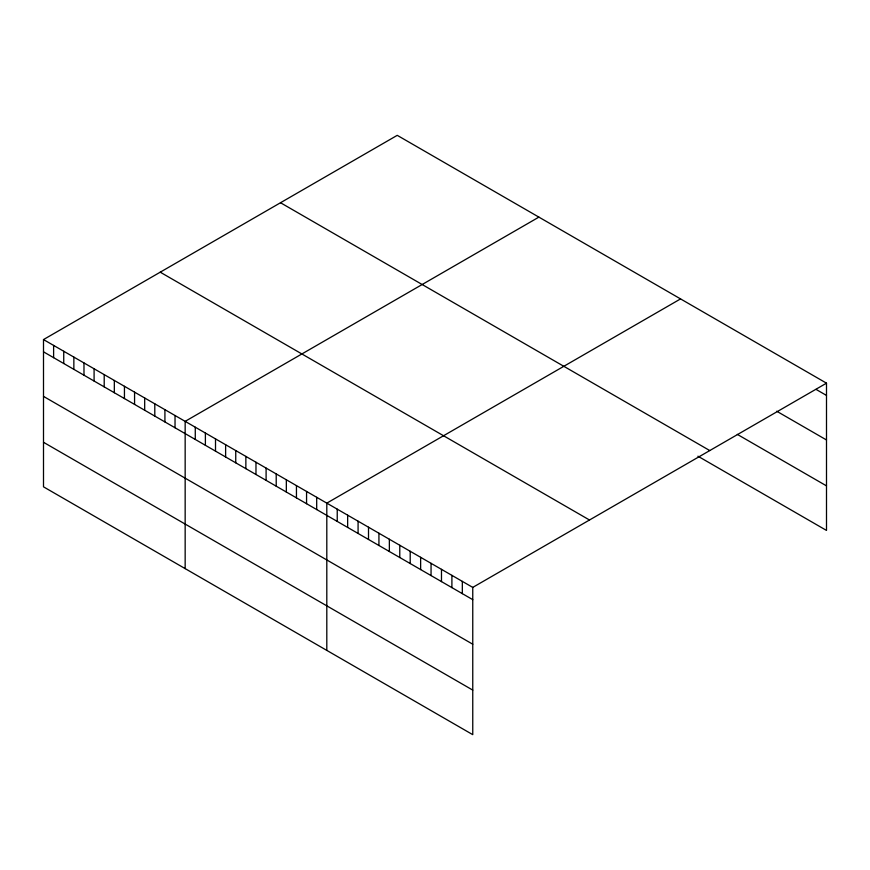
<?xml version="1.0" encoding="UTF-8"?>
<svg xmlns="http://www.w3.org/2000/svg" width="870" height="870" viewBox="0 0 870 870"><rect width="100%" height="100%" fill="white"/><g stroke="black" fill="none" stroke-linecap="round" stroke-linejoin="round"><path stroke-width="1.3" d="M43.5 339.572L472.758 587.402L472.758 734.661L43.5 486.83L43.5 339.572L397.242 135.339L826.5 383.17L826.5 530.428L697.925 456.195M538.9 217.119L185.158 421.352L185.158 568.621M680.557 298.91L326.805 503.143L326.805 650.401M472.758 587.402L826.5 383.17M816.071 389.401L826.5 395.426M776.692 411.216L826.5 439.97M737.314 434.38L826.5 485.873M280.51 202.732L709.768 450.562M160.232 272.179L589.49 519.999M43.5 351.828L472.758 599.658M43.5 396.383L472.758 644.213M43.5 442.286L472.758 690.106M462.329 581.377L462.329 593.644M451.9 575.364L451.9 587.62M441.481 569.35L441.481 581.606M431.052 563.325L431.052 575.581M420.634 557.311L420.634 569.567M410.205 551.286L410.205 563.543M399.776 545.272L399.776 557.529M389.358 539.248L389.358 551.515M378.928 533.234L378.928 545.49M368.51 527.209L368.51 539.476M358.081 521.195L358.081 533.451M347.652 515.181L347.652 527.438M337.234 509.157L337.234 521.413M316.691 497.303L316.691 509.559M306.566 491.452L306.566 503.719M296.452 485.612L296.452 497.868M286.339 479.772L286.339 492.028M276.214 473.932L276.214 486.189M266.1 468.093L266.1 480.349M255.976 462.253L255.976 474.509M245.862 456.402L245.862 468.669M235.748 450.562L235.748 462.818M225.624 444.722L225.624 456.978M215.51 438.882L215.51 451.138M205.385 433.042L205.385 445.299M195.271 427.203L195.271 439.459M175.033 415.512L175.033 427.768M164.919 409.672L164.919 421.928M154.795 403.832L154.795 416.088M144.681 397.992L144.681 410.248M134.567 392.152L134.567 404.409M124.443 386.302L124.443 398.569M114.329 380.462L114.329 392.729M104.204 374.622L104.204 386.878M94.09 368.782L94.09 381.038M83.977 362.942L83.977 375.198M73.852 357.102L73.852 369.358M63.738 351.262L63.738 363.519M53.614 345.412L53.614 357.679"/></g></svg>
